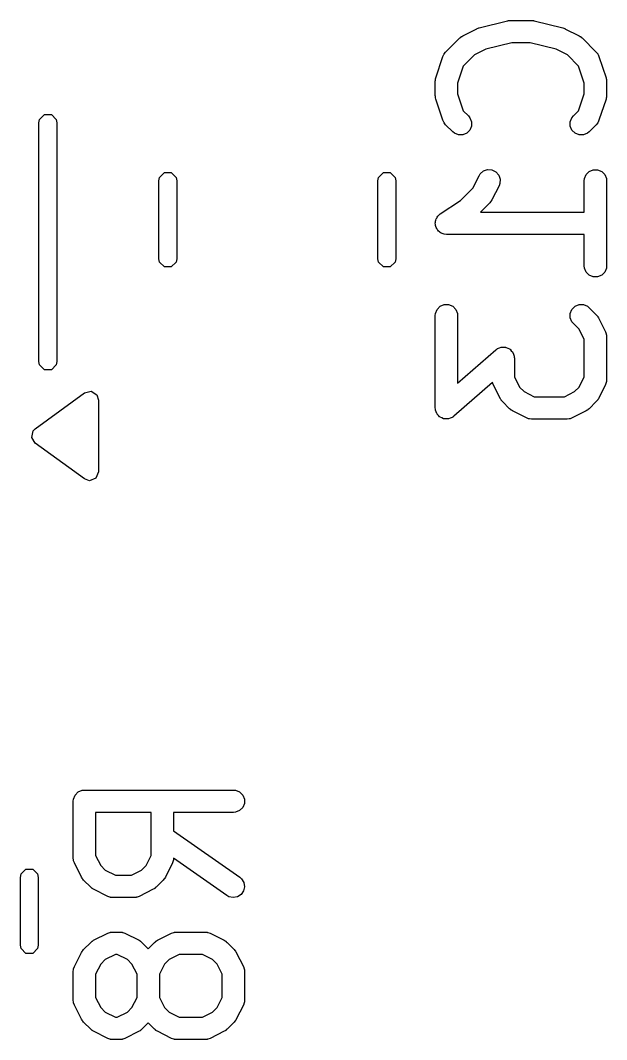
# Model space of a CAD drawing. Header units: inches. Extents: x -1.77 to 1.76, y -2.13 to 2.21.
# Drawn here: x -0.6821 to -0.5272, y 1.1595 to 1.4286 of the extents above; entities that cross this region are included whole.
import ezdxf

# ---------------------------------------------------------------- set-up
doc = ezdxf.new("R2010")
doc.units = ezdxf.units.IN
doc.header["$MEASUREMENT"] = 0
doc.layers.add('BLACK', color=250, linetype='CONTINUOUS')

msp = doc.modelspace()

# ---------------------------------------------------------------- linework, layer by layer
at = {"layer": 'BLACK', "linetype": 'CONTINUOUS'}
for p, q in [((-0.56519, 1.42456), (-0.56144, 1.42643)), ((-0.56144, 1.42643), (-0.5614, 1.42645)), ((-0.5614, 1.42645), (-0.56138, 1.42646)), ((-0.56138, 1.42646), (-0.56114, 1.42655)), ((-0.56114, 1.42655), (-0.5609, 1.42664)), ((-0.5609, 1.42664), (-0.56088, 1.42664)), ((-0.56088, 1.42664), (-0.56084, 1.42666)), ((-0.56084, 1.42666), (-0.55334, 1.42853)), ((-0.55334, 1.42853), (-0.55324, 1.42854)), ((-0.55324, 1.42854), (-0.5532, 1.42856)), ((-0.5532, 1.42856), (-0.55298, 1.42858)), ((-0.55298, 1.42858), (-0.55277, 1.42861)), ((-0.55277, 1.42861), (-0.55272, 1.42861)), ((-0.55272, 1.42861), (-0.55262, 1.42862)), ((-0.55262, 1.42862), (-0.547, 1.42862)), ((-0.547, 1.42862), (-0.5469, 1.42861)), ((-0.5469, 1.42861), (-0.54685, 1.42861)), ((-0.54685, 1.42861), (-0.54664, 1.42858)), ((-0.54664, 1.42858), (-0.54642, 1.42856)), ((-0.54642, 1.42856), (-0.54638, 1.42854)), ((-0.54638, 1.42854), (-0.54628, 1.42853)), ((-0.54628, 1.42853), (-0.53878, 1.42666)), ((-0.53878, 1.42666), (-0.53874, 1.42664)), ((-0.53874, 1.42664), (-0.53872, 1.42664)), ((-0.53872, 1.42664), (-0.53848, 1.42655)), ((-0.53848, 1.42655), (-0.53824, 1.42646)), ((-0.53824, 1.42646), (-0.53822, 1.42645)), ((-0.53822, 1.42645), (-0.53818, 1.42643)), ((-0.53818, 1.42643), (-0.53443, 1.42456)), ((-0.56971, 1.42025), (-0.56596, 1.424)), ((-0.56596, 1.424), (-0.56573, 1.42419)), ((-0.56573, 1.42419), (-0.56568, 1.42425)), ((-0.56568, 1.42425), (-0.56559, 1.4243)), ((-0.56559, 1.4243), (-0.56551, 1.42437)), ((-0.56551, 1.42437), (-0.56544, 1.4244)), ((-0.56544, 1.4244), (-0.56519, 1.42456)), ((-0.53443, 1.42456), (-0.53418, 1.4244)), ((-0.53418, 1.4244), (-0.53411, 1.42437)), ((-0.53411, 1.42437), (-0.53403, 1.4243)), ((-0.53403, 1.4243), (-0.53394, 1.42425)), ((-0.53394, 1.42425), (-0.53389, 1.42419)), ((-0.53389, 1.42419), (-0.53366, 1.424)), ((-0.53366, 1.424), (-0.52991, 1.42025)), ((-0.55909, 1.421), (-0.56212, 1.41949)), ((-0.55226, 1.42271), (-0.55909, 1.421)), ((-0.54736, 1.42271), (-0.55226, 1.42271)), ((-0.54053, 1.421), (-0.54736, 1.42271)), ((-0.5375, 1.41949), (-0.54053, 1.421)), ((-0.5723, 1.41348), (-0.57042, 1.4191)), ((-0.57042, 1.4191), (-0.57019, 1.41963)), ((-0.57019, 1.41963), (-0.57012, 1.41971)), ((-0.57012, 1.41971), (-0.57008, 1.41981)), ((-0.57008, 1.41981), (-0.56971, 1.42025)), ((-0.56212, 1.41949), (-0.56504, 1.41657)), ((-0.53458, 1.41657), (-0.5375, 1.41949)), ((-0.52991, 1.42025), (-0.52954, 1.41981)), ((-0.52954, 1.41981), (-0.5295, 1.41971)), ((-0.5295, 1.41971), (-0.52943, 1.41963)), ((-0.52943, 1.41963), (-0.5292, 1.4191)), ((-0.5292, 1.4191), (-0.52732, 1.41348)), ((-0.56504, 1.41657), (-0.56654, 1.41206)), ((-0.53308, 1.41206), (-0.53458, 1.41657)), ((-0.57245, 1.41254), (-0.57242, 1.41283)), ((-0.57242, 1.41291), (-0.5724, 1.41301)), ((-0.57242, 1.41283), (-0.57242, 1.41291)), ((-0.5724, 1.41301), (-0.57239, 1.41312)), ((-0.57239, 1.41312), (-0.57236, 1.41319)), ((-0.57236, 1.41319), (-0.5723, 1.41348)), ((-0.52732, 1.41348), (-0.52726, 1.41319)), ((-0.52726, 1.41319), (-0.52723, 1.41312)), ((-0.52723, 1.41312), (-0.52722, 1.41301)), ((-0.52722, 1.41301), (-0.5272, 1.41291)), ((-0.5272, 1.41291), (-0.5272, 1.41283)), ((-0.5272, 1.41283), (-0.52717, 1.41254)), ((-0.57245, 1.40879), (-0.57245, 1.41254)), ((-0.56654, 1.41206), (-0.56654, 1.40927)), ((-0.53308, 1.40927), (-0.53308, 1.41206)), ((-0.52717, 1.41254), (-0.52717, 1.40879)), ((-0.57242, 1.4085), (-0.57245, 1.40879)), ((-0.57242, 1.40842), (-0.57242, 1.4085)), ((-0.5724, 1.40832), (-0.57242, 1.40842)), ((-0.57239, 1.40822), (-0.5724, 1.40832)), ((-0.57236, 1.40814), (-0.57239, 1.40822)), ((-0.5723, 1.40786), (-0.57236, 1.40814)), ((-0.57042, 1.40223), (-0.5723, 1.40786)), ((-0.56654, 1.40927), (-0.56504, 1.40476)), ((-0.53458, 1.40476), (-0.53308, 1.40927)), ((-0.52732, 1.40786), (-0.5292, 1.40223)), ((-0.52726, 1.40814), (-0.52732, 1.40786)), ((-0.52723, 1.40822), (-0.52726, 1.40814)), ((-0.52722, 1.40832), (-0.52723, 1.40822)), ((-0.5272, 1.40842), (-0.52722, 1.40832)), ((-0.52717, 1.40879), (-0.5272, 1.4085)), ((-0.5272, 1.4085), (-0.5272, 1.40842)), ((-0.56504, 1.40476), (-0.56366, 1.40338)), ((-0.53596, 1.40338), (-0.53458, 1.40476)), ((-0.67717, 1.40157), (-0.67699, 1.40248)), ((-0.67699, 1.40248), (-0.67571, 1.40376)), ((-0.67571, 1.40376), (-0.6739, 1.40376)), ((-0.6739, 1.40376), (-0.67262, 1.40248)), ((-0.67262, 1.40248), (-0.67244, 1.40157)), ((-0.57019, 1.40171), (-0.57042, 1.40223)), ((-0.56366, 1.40338), (-0.56329, 1.40293)), ((-0.56329, 1.40293), (-0.56285, 1.40187)), ((-0.53677, 1.40187), (-0.53633, 1.40293)), ((-0.53633, 1.40293), (-0.53596, 1.40338)), ((-0.5292, 1.40223), (-0.52943, 1.40171)), ((-0.67717, 1.37008), (-0.67717, 1.40157)), ((-0.67244, 1.40157), (-0.67244, 1.37008)), ((-0.57012, 1.40163), (-0.57019, 1.40171)), ((-0.57008, 1.40153), (-0.57012, 1.40163)), ((-0.56971, 1.40108), (-0.57008, 1.40153)), ((-0.56783, 1.39921), (-0.56971, 1.40108)), ((-0.56329, 1.39965), (-0.56411, 1.39884)), ((-0.56285, 1.40072), (-0.56329, 1.39965)), ((-0.56285, 1.40187), (-0.56285, 1.40072)), ((-0.53677, 1.40072), (-0.53677, 1.40187)), ((-0.53633, 1.39965), (-0.53677, 1.40072)), ((-0.53552, 1.39884), (-0.53633, 1.39965)), ((-0.52991, 1.40108), (-0.53179, 1.39921)), ((-0.52954, 1.40153), (-0.52991, 1.40108)), ((-0.5295, 1.40163), (-0.52954, 1.40153)), ((-0.52943, 1.40171), (-0.5295, 1.40163)), ((-0.56739, 1.39884), (-0.56783, 1.39921)), ((-0.56632, 1.3984), (-0.56739, 1.39884)), ((-0.56517, 1.3984), (-0.56632, 1.3984)), ((-0.56411, 1.39884), (-0.56517, 1.3984)), ((-0.53445, 1.3984), (-0.53552, 1.39884)), ((-0.5333, 1.3984), (-0.53445, 1.3984)), ((-0.53223, 1.39884), (-0.5333, 1.3984)), ((-0.53179, 1.39921), (-0.53223, 1.39884)), ((-0.56058, 1.38811), (-0.55971, 1.38886)), ((-0.55971, 1.38886), (-0.55862, 1.38923)), ((-0.55862, 1.38923), (-0.55747, 1.38914)), ((-0.55747, 1.38914), (-0.55644, 1.38863)), ((-0.55644, 1.38863), (-0.55568, 1.38776)), ((-0.53258, 1.38794), (-0.53177, 1.38875)), ((-0.53177, 1.38875), (-0.5307, 1.38919)), ((-0.5307, 1.38919), (-0.52955, 1.38919)), ((-0.52955, 1.38919), (-0.52848, 1.38875)), ((-0.52848, 1.38875), (-0.52767, 1.38794)), ((-0.64547, 1.38627), (-0.64529, 1.38717)), ((-0.64547, 1.3657), (-0.64547, 1.38627)), ((-0.64529, 1.38717), (-0.64401, 1.38845)), ((-0.64401, 1.38845), (-0.64221, 1.38845)), ((-0.64221, 1.38845), (-0.64093, 1.38717)), ((-0.64093, 1.38717), (-0.64075, 1.38627)), ((-0.64075, 1.38627), (-0.64075, 1.3657)), ((-0.5876, 1.38627), (-0.58742, 1.38717)), ((-0.5876, 1.3657), (-0.5876, 1.38627)), ((-0.58742, 1.38717), (-0.58614, 1.38845)), ((-0.58614, 1.38845), (-0.58433, 1.38845)), ((-0.58433, 1.38845), (-0.58305, 1.38717)), ((-0.58305, 1.38717), (-0.58287, 1.38627)), ((-0.58287, 1.38627), (-0.58287, 1.3657)), ((-0.56255, 1.3843), (-0.56089, 1.38762)), ((-0.56089, 1.38762), (-0.56058, 1.38811)), ((-0.55568, 1.38776), (-0.55532, 1.38666)), ((-0.55532, 1.38666), (-0.5554, 1.38552)), ((-0.53308, 1.3863), (-0.53302, 1.38687)), ((-0.53308, 1.378), (-0.53308, 1.3863)), ((-0.53302, 1.38687), (-0.53258, 1.38794)), ((-0.52767, 1.38794), (-0.52723, 1.38687)), ((-0.52723, 1.38687), (-0.52717, 1.3863)), ((-0.52717, 1.3863), (-0.52717, 1.3638)), ((-0.56575, 1.38109), (-0.56255, 1.3843)), ((-0.55561, 1.38497), (-0.55748, 1.38123)), ((-0.5554, 1.38552), (-0.55561, 1.38497)), ((-0.57113, 1.3775), (-0.56575, 1.38109)), ((-0.55785, 1.38068), (-0.55803, 1.38046)), ((-0.55779, 1.38074), (-0.55785, 1.38068)), ((-0.55773, 1.38082), (-0.55779, 1.38074)), ((-0.55767, 1.38091), (-0.55773, 1.38082)), ((-0.55764, 1.38098), (-0.55767, 1.38091)), ((-0.55748, 1.38123), (-0.55764, 1.38098)), ((-0.55803, 1.38046), (-0.56049, 1.378)), ((-0.56049, 1.378), (-0.53308, 1.378)), ((-0.57245, 1.37505), (-0.57239, 1.37533)), ((-0.57239, 1.37562), (-0.57228, 1.37589)), ((-0.57239, 1.37533), (-0.57239, 1.37562)), ((-0.57228, 1.37589), (-0.57222, 1.37618)), ((-0.57222, 1.37618), (-0.57206, 1.37642)), ((-0.57206, 1.37642), (-0.57195, 1.37669)), ((-0.57195, 1.37669), (-0.57174, 1.37689)), ((-0.57174, 1.37689), (-0.57158, 1.37714)), ((-0.57158, 1.37714), (-0.57114, 1.3775)), ((-0.57114, 1.3775), (-0.57114, 1.3775)), ((-0.57114, 1.3775), (-0.57113, 1.3775)), ((-0.57113, 1.3775), (-0.57113, 1.3775)), ((-0.57239, 1.37476), (-0.57245, 1.37505)), ((-0.57239, 1.37447), (-0.57239, 1.37476)), ((-0.57228, 1.3742), (-0.57239, 1.37447)), ((-0.57222, 1.37392), (-0.57228, 1.3742)), ((-0.57206, 1.37368), (-0.57222, 1.37392)), ((-0.57195, 1.37341), (-0.57206, 1.37368)), ((-0.57175, 1.3732), (-0.57195, 1.37341)), ((-0.57159, 1.37296), (-0.57175, 1.3732)), ((-0.57134, 1.3728), (-0.57159, 1.37296)), ((-0.57114, 1.37259), (-0.57134, 1.3728)), ((-0.57087, 1.37248), (-0.57114, 1.37259)), ((-0.57063, 1.37232), (-0.57087, 1.37248)), ((-0.67717, 1.33858), (-0.67717, 1.37008)), ((-0.67244, 1.37008), (-0.67244, 1.33858)), ((-0.57034, 1.37226), (-0.57063, 1.37232)), ((-0.57007, 1.37215), (-0.57034, 1.37226)), ((-0.5695, 1.37209), (-0.57007, 1.37215)), ((-0.53308, 1.37209), (-0.5695, 1.37209)), ((-0.5695, 1.37209), (-0.5695, 1.37209)), ((-0.5695, 1.37209), (-0.5695, 1.37209)), ((-0.5695, 1.37209), (-0.5695, 1.37209)), ((-0.53308, 1.3638), (-0.53308, 1.37209)), ((-0.64529, 1.36479), (-0.64547, 1.3657)), ((-0.64401, 1.36352), (-0.64529, 1.36479)), ((-0.64093, 1.36479), (-0.64221, 1.36352)), ((-0.64075, 1.3657), (-0.64093, 1.36479)), ((-0.58742, 1.36479), (-0.5876, 1.3657)), ((-0.58614, 1.36352), (-0.58742, 1.36479)), ((-0.58305, 1.36479), (-0.58433, 1.36352)), ((-0.58287, 1.3657), (-0.58305, 1.36479)), ((-0.64221, 1.36352), (-0.64401, 1.36352)), ((-0.58433, 1.36352), (-0.58614, 1.36352)), ((-0.53302, 1.36322), (-0.53308, 1.3638)), ((-0.53258, 1.36216), (-0.53302, 1.36322)), ((-0.53177, 1.36134), (-0.53258, 1.36216)), ((-0.52767, 1.36216), (-0.52848, 1.36134)), ((-0.52723, 1.36322), (-0.52767, 1.36216)), ((-0.52717, 1.3638), (-0.52723, 1.36322)), ((-0.5307, 1.3609), (-0.53177, 1.36134)), ((-0.52955, 1.3609), (-0.5307, 1.3609)), ((-0.52848, 1.36134), (-0.52955, 1.3609)), ((-0.57114, 1.35313), (-0.57007, 1.35357)), ((-0.57007, 1.35357), (-0.56892, 1.35357)), ((-0.56892, 1.35357), (-0.56785, 1.35313)), ((-0.53552, 1.35313), (-0.53445, 1.35357)), ((-0.53445, 1.35357), (-0.5333, 1.35357)), ((-0.5333, 1.35357), (-0.53223, 1.35313)), ((-0.57245, 1.35067), (-0.57239, 1.35125)), ((-0.57239, 1.35125), (-0.57195, 1.35232)), ((-0.57195, 1.35232), (-0.57114, 1.35313)), ((-0.56785, 1.35313), (-0.56704, 1.35232)), ((-0.56704, 1.35232), (-0.5666, 1.35125)), ((-0.5666, 1.35125), (-0.56654, 1.35067)), ((-0.53677, 1.35125), (-0.53633, 1.35232)), ((-0.53677, 1.3501), (-0.53677, 1.35125)), ((-0.53633, 1.35232), (-0.53552, 1.35313)), ((-0.53223, 1.35313), (-0.53179, 1.35276)), ((-0.53179, 1.35276), (-0.52991, 1.35089)), ((-0.52991, 1.35089), (-0.52973, 1.35066)), ((-0.57245, 1.3263), (-0.57245, 1.35067)), ((-0.56654, 1.35067), (-0.56654, 1.33281)), ((-0.53633, 1.34903), (-0.53677, 1.3501)), ((-0.53596, 1.34859), (-0.53633, 1.34903)), ((-0.53443, 1.34705), (-0.53596, 1.34859)), ((-0.52973, 1.35066), (-0.52967, 1.35061)), ((-0.52967, 1.35061), (-0.52961, 1.35052)), ((-0.52961, 1.35052), (-0.52954, 1.35044)), ((-0.52954, 1.35044), (-0.52952, 1.35037)), ((-0.52952, 1.35037), (-0.52936, 1.35012)), ((-0.52936, 1.35012), (-0.52748, 1.34637)), ((-0.53308, 1.34435), (-0.53443, 1.34705)), ((-0.52748, 1.34637), (-0.52728, 1.34583)), ((-0.52728, 1.34583), (-0.52727, 1.34572)), ((-0.52727, 1.34572), (-0.52723, 1.34563)), ((-0.52723, 1.34563), (-0.52717, 1.34505)), ((-0.53308, 1.3345), (-0.53308, 1.34435)), ((-0.52717, 1.34505), (-0.52717, 1.3338)), ((-0.56654, 1.33281), (-0.55644, 1.34165)), ((-0.55644, 1.34165), (-0.55619, 1.34183)), ((-0.55619, 1.34183), (-0.55614, 1.34188)), ((-0.55614, 1.34188), (-0.55609, 1.3419)), ((-0.55609, 1.3419), (-0.55597, 1.34199)), ((-0.55597, 1.34199), (-0.55552, 1.34214)), ((-0.55552, 1.34214), (-0.55507, 1.34232)), ((-0.55507, 1.34232), (-0.55497, 1.34232)), ((-0.55497, 1.34232), (-0.55488, 1.34235)), ((-0.55488, 1.34235), (-0.5544, 1.34232)), ((-0.5544, 1.34232), (-0.55392, 1.34232)), ((-0.55392, 1.34232), (-0.55383, 1.34228)), ((-0.55383, 1.34228), (-0.55373, 1.34228)), ((-0.55373, 1.34228), (-0.5533, 1.34206)), ((-0.5533, 1.34206), (-0.55286, 1.34188)), ((-0.55286, 1.34188), (-0.55279, 1.34181)), ((-0.55279, 1.34181), (-0.5527, 1.34177)), ((-0.5527, 1.34177), (-0.55238, 1.34141)), ((-0.55238, 1.34141), (-0.55204, 1.34107)), ((-0.55204, 1.34107), (-0.552, 1.34097)), ((-0.552, 1.34097), (-0.55194, 1.3409)), ((-0.55194, 1.3409), (-0.55178, 1.34045)), ((-0.55178, 1.34045), (-0.5516, 1.34)), ((-0.67699, 1.33768), (-0.67717, 1.33858)), ((-0.67571, 1.3364), (-0.67699, 1.33768)), ((-0.67262, 1.33768), (-0.6739, 1.3364)), ((-0.67244, 1.33858), (-0.67262, 1.33768)), ((-0.5516, 1.34), (-0.55159, 1.33986)), ((-0.55159, 1.33986), (-0.55157, 1.33981)), ((-0.55157, 1.33981), (-0.55157, 1.33973)), ((-0.55157, 1.33973), (-0.55154, 1.33943)), ((-0.55154, 1.33943), (-0.55154, 1.3345)), ((-0.6739, 1.3364), (-0.67571, 1.3364)), ((-0.55734, 1.33301), (-0.56755, 1.32408)), ((-0.55714, 1.33248), (-0.55734, 1.33301)), ((-0.55526, 1.32873), (-0.55714, 1.33248)), ((-0.55154, 1.3345), (-0.5502, 1.3318)), ((-0.53443, 1.3318), (-0.53308, 1.3345)), ((-0.52748, 1.33248), (-0.52936, 1.32873)), ((-0.52728, 1.33302), (-0.52748, 1.33248)), ((-0.52727, 1.33313), (-0.52728, 1.33302)), ((-0.52723, 1.33323), (-0.52727, 1.33313)), ((-0.52717, 1.3338), (-0.52723, 1.33323)), ((-0.67816, 1.32081), (-0.66517, 1.33026)), ((-0.66517, 1.33026), (-0.66341, 1.33068)), ((-0.66341, 1.33068), (-0.66187, 1.32974)), ((-0.66187, 1.32974), (-0.66142, 1.32835)), ((-0.5502, 1.3318), (-0.549, 1.3306)), ((-0.549, 1.3306), (-0.5463, 1.32926)), ((-0.53832, 1.32926), (-0.53562, 1.3306)), ((-0.53562, 1.3306), (-0.53443, 1.3318)), ((-0.66142, 1.32835), (-0.66142, 1.30945)), ((-0.55511, 1.32848), (-0.55526, 1.32873)), ((-0.55508, 1.32841), (-0.55511, 1.32848)), ((-0.55501, 1.32833), (-0.55508, 1.32841)), ((-0.55496, 1.32824), (-0.55501, 1.32833)), ((-0.5549, 1.32819), (-0.55496, 1.32824)), ((-0.55471, 1.32796), (-0.5549, 1.32819)), ((-0.55284, 1.32609), (-0.55471, 1.32796)), ((-0.5463, 1.32926), (-0.53832, 1.32926)), ((-0.52991, 1.32796), (-0.53179, 1.32609)), ((-0.52973, 1.32819), (-0.52991, 1.32796)), ((-0.52967, 1.32824), (-0.52973, 1.32819)), ((-0.52961, 1.32833), (-0.52967, 1.32824)), ((-0.52954, 1.32841), (-0.52961, 1.32833)), ((-0.52952, 1.32848), (-0.52954, 1.32841)), ((-0.52936, 1.32873), (-0.52952, 1.32848)), ((-0.57242, 1.326), (-0.57245, 1.3263)), ((-0.57242, 1.32592), (-0.57242, 1.326)), ((-0.57241, 1.32587), (-0.57242, 1.32592)), ((-0.57239, 1.32573), (-0.57241, 1.32587)), ((-0.57221, 1.32528), (-0.57239, 1.32573)), ((-0.57205, 1.32483), (-0.57221, 1.32528)), ((-0.57199, 1.32475), (-0.57205, 1.32483)), ((-0.57195, 1.32466), (-0.57199, 1.32475)), ((-0.57161, 1.32432), (-0.57195, 1.32466)), ((-0.5713, 1.32396), (-0.57161, 1.32432)), ((-0.56755, 1.32408), (-0.5678, 1.3239)), ((-0.55261, 1.3259), (-0.55284, 1.32609)), ((-0.55256, 1.32585), (-0.55261, 1.3259)), ((-0.55247, 1.32579), (-0.55256, 1.32585)), ((-0.55239, 1.32572), (-0.55247, 1.32579)), ((-0.55232, 1.32569), (-0.55239, 1.32572)), ((-0.55207, 1.32554), (-0.55232, 1.32569)), ((-0.54832, 1.32366), (-0.55207, 1.32554)), ((-0.53255, 1.32554), (-0.5363, 1.32366)), ((-0.53231, 1.32569), (-0.53255, 1.32554)), ((-0.53223, 1.32572), (-0.53231, 1.32569)), ((-0.53215, 1.32579), (-0.53223, 1.32572)), ((-0.53206, 1.32585), (-0.53215, 1.32579)), ((-0.53201, 1.3259), (-0.53206, 1.32585)), ((-0.53179, 1.32609), (-0.53201, 1.3259)), ((-0.57121, 1.32392), (-0.5713, 1.32396)), ((-0.57114, 1.32385), (-0.57121, 1.32392)), ((-0.57069, 1.32366), (-0.57114, 1.32385)), ((-0.57026, 1.32345), (-0.57069, 1.32366)), ((-0.57016, 1.32345), (-0.57026, 1.32345)), ((-0.57007, 1.32341), (-0.57016, 1.32345)), ((-0.56959, 1.32341), (-0.57007, 1.32341)), ((-0.56911, 1.32338), (-0.56959, 1.32341)), ((-0.56902, 1.32341), (-0.56911, 1.32338)), ((-0.56892, 1.32341), (-0.56902, 1.32341)), ((-0.56848, 1.32359), (-0.56892, 1.32341)), ((-0.56802, 1.32374), (-0.56848, 1.32359)), ((-0.56791, 1.32383), (-0.56802, 1.32374)), ((-0.56785, 1.32385), (-0.56791, 1.32383)), ((-0.5678, 1.3239), (-0.56785, 1.32385)), ((-0.54778, 1.32346), (-0.54832, 1.32366)), ((-0.54767, 1.32345), (-0.54778, 1.32346)), ((-0.54757, 1.32341), (-0.54767, 1.32345)), ((-0.547, 1.32335), (-0.54757, 1.32341)), ((-0.53762, 1.32335), (-0.547, 1.32335)), ((-0.53705, 1.32341), (-0.53762, 1.32335)), ((-0.53695, 1.32345), (-0.53705, 1.32341)), ((-0.53684, 1.32346), (-0.53695, 1.32345)), ((-0.5363, 1.32366), (-0.53684, 1.32346)), ((-0.6791, 1.31853), (-0.67868, 1.32029)), ((-0.67868, 1.32029), (-0.67816, 1.32081)), ((-0.67816, 1.31699), (-0.6791, 1.31853)), ((-0.66517, 1.30754), (-0.67816, 1.31699)), ((-0.66142, 1.30945), (-0.66211, 1.30778)), ((-0.66378, 1.30709), (-0.66517, 1.30754)), ((-0.66211, 1.30778), (-0.66378, 1.30709)), ((-0.66762, 1.2241), (-0.66681, 1.22492)), ((-0.66681, 1.22492), (-0.66574, 1.22536)), ((-0.66574, 1.22536), (-0.66516, 1.22542)), ((-0.66516, 1.22542), (-0.62579, 1.22542)), ((-0.62579, 1.22542), (-0.62522, 1.22536)), ((-0.62522, 1.22536), (-0.62415, 1.22492)), ((-0.62415, 1.22492), (-0.62334, 1.2241)), ((-0.66812, 1.22246), (-0.66806, 1.22304)), ((-0.66812, 1.20747), (-0.66812, 1.22246)), ((-0.66806, 1.22304), (-0.66762, 1.2241)), ((-0.62334, 1.2241), (-0.6229, 1.22304)), ((-0.6229, 1.22189), (-0.62334, 1.22082)), ((-0.6229, 1.22304), (-0.6229, 1.22189)), ((-0.64749, 1.21951), (-0.66221, 1.21951)), ((-0.66221, 1.21951), (-0.66221, 1.20816)), ((-0.64749, 1.20816), (-0.64749, 1.21951)), ((-0.62579, 1.21951), (-0.64159, 1.21951)), ((-0.64159, 1.21951), (-0.64159, 1.21463)), ((-0.62522, 1.21957), (-0.62579, 1.21951)), ((-0.62415, 1.22001), (-0.62522, 1.21957)), ((-0.62334, 1.22082), (-0.62415, 1.22001)), ((-0.64159, 1.21463), (-0.6241, 1.20239)), ((-0.66806, 1.20689), (-0.66812, 1.20747)), ((-0.66802, 1.20679), (-0.66806, 1.20689)), ((-0.66801, 1.20669), (-0.66802, 1.20679)), ((-0.66781, 1.20615), (-0.66801, 1.20669)), ((-0.66593, 1.2024), (-0.66781, 1.20615)), ((-0.66221, 1.20816), (-0.66086, 1.20547)), ((-0.64884, 1.20547), (-0.64749, 1.20816)), ((-0.6419, 1.20615), (-0.64378, 1.2024)), ((-0.64169, 1.20669), (-0.6419, 1.20615)), ((-0.64165, 1.20689), (-0.64169, 1.20679)), ((-0.64169, 1.20679), (-0.64169, 1.20669)), ((-0.64159, 1.20742), (-0.64165, 1.20689)), ((-0.62749, 1.19755), (-0.64159, 1.20742)), ((-0.68209, 1.20235), (-0.68191, 1.20325)), ((-0.68191, 1.20325), (-0.68063, 1.20453)), ((-0.68063, 1.20453), (-0.67882, 1.20453)), ((-0.67882, 1.20453), (-0.67754, 1.20325)), ((-0.67754, 1.20325), (-0.67736, 1.20235)), ((-0.66086, 1.20547), (-0.65967, 1.20427)), ((-0.65967, 1.20427), (-0.65697, 1.20292)), ((-0.65697, 1.20292), (-0.65274, 1.20292)), ((-0.65274, 1.20292), (-0.65004, 1.20427)), ((-0.65004, 1.20427), (-0.64884, 1.20547)), ((-0.68209, 1.18447), (-0.68209, 1.20235)), ((-0.67736, 1.20235), (-0.67736, 1.18447)), ((-0.66577, 1.20215), (-0.66593, 1.2024)), ((-0.66574, 1.20208), (-0.66577, 1.20215)), ((-0.66568, 1.202), (-0.66574, 1.20208)), ((-0.66562, 1.20191), (-0.66568, 1.202)), ((-0.66556, 1.20186), (-0.66562, 1.20191)), ((-0.66538, 1.20163), (-0.66556, 1.20186)), ((-0.6635, 1.19975), (-0.66538, 1.20163)), ((-0.64433, 1.20163), (-0.6462, 1.19975)), ((-0.64414, 1.20186), (-0.64433, 1.20163)), ((-0.64408, 1.20191), (-0.64414, 1.20186)), ((-0.64403, 1.202), (-0.64408, 1.20191)), ((-0.64396, 1.20208), (-0.64403, 1.202)), ((-0.64393, 1.20215), (-0.64396, 1.20208)), ((-0.64378, 1.2024), (-0.64393, 1.20215)), ((-0.6241, 1.20239), (-0.62366, 1.20201)), ((-0.62366, 1.20201), (-0.62304, 1.20104)), ((-0.62304, 1.20104), (-0.62284, 1.1999)), ((-0.66328, 1.19957), (-0.6635, 1.19975)), ((-0.66323, 1.19951), (-0.66328, 1.19957)), ((-0.66314, 1.19945), (-0.66323, 1.19951)), ((-0.66306, 1.19939), (-0.66314, 1.19945)), ((-0.66298, 1.19936), (-0.66306, 1.19939)), ((-0.66274, 1.1992), (-0.66298, 1.19936)), ((-0.65899, 1.19733), (-0.66274, 1.1992)), ((-0.64697, 1.1992), (-0.65072, 1.19733)), ((-0.64672, 1.19936), (-0.64697, 1.1992)), ((-0.64665, 1.19939), (-0.64672, 1.19936)), ((-0.64657, 1.19945), (-0.64665, 1.19939)), ((-0.64648, 1.19951), (-0.64657, 1.19945)), ((-0.64643, 1.19957), (-0.64648, 1.19951)), ((-0.6462, 1.19975), (-0.64643, 1.19957)), ((-0.62698, 1.19726), (-0.62749, 1.19755)), ((-0.62375, 1.19783), (-0.62472, 1.19722)), ((-0.62309, 1.19878), (-0.62375, 1.19783)), ((-0.62284, 1.1999), (-0.62309, 1.19878)), ((-0.65845, 1.19712), (-0.65899, 1.19733)), ((-0.65834, 1.19711), (-0.65845, 1.19712)), ((-0.65824, 1.19707), (-0.65834, 1.19711)), ((-0.65767, 1.19701), (-0.65824, 1.19707)), ((-0.65204, 1.19701), (-0.65767, 1.19701)), ((-0.65147, 1.19707), (-0.65204, 1.19701)), ((-0.65137, 1.19711), (-0.65147, 1.19707)), ((-0.65126, 1.19712), (-0.65137, 1.19711)), ((-0.65072, 1.19733), (-0.65126, 1.19712)), ((-0.62586, 1.19702), (-0.62698, 1.19726)), ((-0.62472, 1.19722), (-0.62586, 1.19702)), ((-0.66274, 1.18574), (-0.65899, 1.18761)), ((-0.65899, 1.18761), (-0.65845, 1.18782)), ((-0.65845, 1.18782), (-0.65834, 1.18782)), ((-0.65834, 1.18782), (-0.65824, 1.18787)), ((-0.65824, 1.18787), (-0.65767, 1.18792)), ((-0.65767, 1.18792), (-0.65579, 1.18792)), ((-0.65579, 1.18792), (-0.65521, 1.18787)), ((-0.65521, 1.18787), (-0.65512, 1.18782)), ((-0.65512, 1.18782), (-0.65501, 1.18782)), ((-0.65501, 1.18782), (-0.65447, 1.18761)), ((-0.65447, 1.18761), (-0.65072, 1.18574)), ((-0.64586, 1.18574), (-0.64211, 1.18761)), ((-0.64211, 1.18761), (-0.64157, 1.18782)), ((-0.64157, 1.18782), (-0.64147, 1.18782)), ((-0.64147, 1.18782), (-0.64137, 1.18787)), ((-0.64137, 1.18787), (-0.64079, 1.18792)), ((-0.64079, 1.18792), (-0.63329, 1.18792)), ((-0.63329, 1.18792), (-0.63272, 1.18787)), ((-0.63272, 1.18787), (-0.63262, 1.18782)), ((-0.63262, 1.18782), (-0.63251, 1.18782)), ((-0.63251, 1.18782), (-0.63197, 1.18761)), ((-0.63197, 1.18761), (-0.62822, 1.18574)), ((-0.68191, 1.18356), (-0.68209, 1.18447)), ((-0.67736, 1.18447), (-0.67754, 1.18356)), ((-0.66538, 1.18331), (-0.6635, 1.18518)), ((-0.6635, 1.18518), (-0.66328, 1.18537)), ((-0.66328, 1.18537), (-0.66323, 1.18543)), ((-0.66323, 1.18543), (-0.66314, 1.18548)), ((-0.66314, 1.18548), (-0.66306, 1.18555)), ((-0.66306, 1.18555), (-0.66298, 1.18558)), ((-0.66298, 1.18558), (-0.66274, 1.18574)), ((-0.65072, 1.18574), (-0.65047, 1.18558)), ((-0.65047, 1.18558), (-0.6504, 1.18555)), ((-0.6504, 1.18555), (-0.65032, 1.18548)), ((-0.65032, 1.18548), (-0.65023, 1.18543)), ((-0.65023, 1.18543), (-0.65018, 1.18537)), ((-0.65018, 1.18537), (-0.64995, 1.18518)), ((-0.64995, 1.18518), (-0.64829, 1.18352)), ((-0.64829, 1.18352), (-0.64663, 1.18518)), ((-0.64663, 1.18518), (-0.6464, 1.18537)), ((-0.6464, 1.18537), (-0.64635, 1.18543)), ((-0.64635, 1.18543), (-0.64626, 1.18548)), ((-0.64626, 1.18548), (-0.64618, 1.18555)), ((-0.64618, 1.18555), (-0.64611, 1.18558)), ((-0.64611, 1.18558), (-0.64586, 1.18574)), ((-0.62822, 1.18574), (-0.62798, 1.18558)), ((-0.62798, 1.18558), (-0.6279, 1.18555)), ((-0.6279, 1.18555), (-0.62782, 1.18548)), ((-0.62782, 1.18548), (-0.62773, 1.18543)), ((-0.62773, 1.18543), (-0.62768, 1.18537)), ((-0.62768, 1.18537), (-0.62746, 1.18518)), ((-0.62746, 1.18518), (-0.62558, 1.18331)), ((-0.68063, 1.18228), (-0.68191, 1.18356)), ((-0.67882, 1.18228), (-0.68063, 1.18228)), ((-0.67754, 1.18356), (-0.67882, 1.18228)), ((-0.66781, 1.17879), (-0.66593, 1.18254)), ((-0.66593, 1.18254), (-0.66577, 1.18279)), ((-0.66577, 1.18279), (-0.66574, 1.18286)), ((-0.66574, 1.18286), (-0.66568, 1.18294)), ((-0.66568, 1.18294), (-0.66562, 1.18303)), ((-0.66562, 1.18303), (-0.66556, 1.18308)), ((-0.66556, 1.18308), (-0.66538, 1.18331)), ((-0.65697, 1.18202), (-0.65967, 1.18067)), ((-0.65649, 1.18202), (-0.65697, 1.18202)), ((-0.65379, 1.18067), (-0.65649, 1.18202)), ((-0.6401, 1.18202), (-0.64279, 1.18067)), ((-0.63399, 1.18202), (-0.6401, 1.18202)), ((-0.63129, 1.18067), (-0.63399, 1.18202)), ((-0.62558, 1.18331), (-0.6254, 1.18308)), ((-0.6254, 1.18308), (-0.62534, 1.18303)), ((-0.62534, 1.18303), (-0.62528, 1.18294)), ((-0.62528, 1.18294), (-0.62521, 1.18286)), ((-0.62521, 1.18286), (-0.62518, 1.18279)), ((-0.62518, 1.18279), (-0.62503, 1.18254)), ((-0.62503, 1.18254), (-0.62315, 1.17879)), ((-0.66801, 1.17825), (-0.66781, 1.17879)), ((-0.66086, 1.17947), (-0.66221, 1.17677)), ((-0.65967, 1.18067), (-0.66086, 1.17947)), ((-0.65259, 1.17947), (-0.65379, 1.18067)), ((-0.65124, 1.17677), (-0.65259, 1.17947)), ((-0.64399, 1.17947), (-0.64534, 1.17677)), ((-0.64279, 1.18067), (-0.64399, 1.17947)), ((-0.6301, 1.17947), (-0.63129, 1.18067)), ((-0.62875, 1.17677), (-0.6301, 1.17947)), ((-0.62315, 1.17879), (-0.62295, 1.17825)), ((-0.66812, 1.17747), (-0.66806, 1.17805)), ((-0.66812, 1.16997), (-0.66812, 1.17747)), ((-0.66806, 1.17805), (-0.66802, 1.17814)), ((-0.66802, 1.17814), (-0.66801, 1.17825)), ((-0.66221, 1.17677), (-0.66221, 1.17067)), ((-0.65124, 1.17067), (-0.65124, 1.17677)), ((-0.64534, 1.17677), (-0.64534, 1.17067)), ((-0.62875, 1.17067), (-0.62875, 1.17677)), ((-0.62295, 1.17825), (-0.62294, 1.17814)), ((-0.62294, 1.17814), (-0.6229, 1.17805)), ((-0.6229, 1.17805), (-0.62284, 1.17747)), ((-0.62284, 1.17747), (-0.62284, 1.16997)), ((-0.66221, 1.17067), (-0.66086, 1.16797)), ((-0.65259, 1.16797), (-0.65124, 1.17067)), ((-0.64534, 1.17067), (-0.64399, 1.16797)), ((-0.6301, 1.16797), (-0.62875, 1.17067)), ((-0.66806, 1.16939), (-0.66812, 1.16997)), ((-0.66802, 1.1693), (-0.66806, 1.16939)), ((-0.66801, 1.16919), (-0.66802, 1.1693)), ((-0.66781, 1.16865), (-0.66801, 1.16919)), ((-0.66593, 1.1649), (-0.66781, 1.16865)), ((-0.66086, 1.16797), (-0.65967, 1.16677)), ((-0.65379, 1.16677), (-0.65259, 1.16797)), ((-0.64399, 1.16797), (-0.64279, 1.16677)), ((-0.63129, 1.16677), (-0.6301, 1.16797)), ((-0.62315, 1.16865), (-0.62503, 1.1649)), ((-0.62295, 1.16919), (-0.62315, 1.16865)), ((-0.62294, 1.1693), (-0.62295, 1.16919)), ((-0.6229, 1.16939), (-0.62294, 1.1693)), ((-0.62284, 1.16997), (-0.6229, 1.16939)), ((-0.65967, 1.16677), (-0.65697, 1.16542)), ((-0.65697, 1.16542), (-0.65649, 1.16542)), ((-0.65649, 1.16542), (-0.65379, 1.16677)), ((-0.64279, 1.16677), (-0.6401, 1.16542)), ((-0.6401, 1.16542), (-0.63399, 1.16542)), ((-0.63399, 1.16542), (-0.63129, 1.16677)), ((-0.66577, 1.16465), (-0.66593, 1.1649)), ((-0.66574, 1.16458), (-0.66577, 1.16465)), ((-0.66568, 1.1645), (-0.66574, 1.16458)), ((-0.66562, 1.16441), (-0.66568, 1.1645)), ((-0.66556, 1.16436), (-0.66562, 1.16441)), ((-0.66538, 1.16413), (-0.66556, 1.16436)), ((-0.6635, 1.16226), (-0.66538, 1.16413)), ((-0.64829, 1.16392), (-0.64995, 1.16226)), ((-0.64663, 1.16226), (-0.64829, 1.16392)), ((-0.62558, 1.16413), (-0.62746, 1.16226)), ((-0.6254, 1.16436), (-0.62558, 1.16413)), ((-0.62534, 1.16441), (-0.6254, 1.16436)), ((-0.62528, 1.1645), (-0.62534, 1.16441)), ((-0.62521, 1.16458), (-0.62528, 1.1645)), ((-0.62518, 1.16465), (-0.62521, 1.16458)), ((-0.62503, 1.1649), (-0.62518, 1.16465)), ((-0.66328, 1.16207), (-0.6635, 1.16226)), ((-0.66323, 1.16201), (-0.66328, 1.16207)), ((-0.66314, 1.16196), (-0.66323, 1.16201)), ((-0.66306, 1.16189), (-0.66314, 1.16196)), ((-0.66298, 1.16186), (-0.66306, 1.16189)), ((-0.66274, 1.16171), (-0.66298, 1.16186)), ((-0.65899, 1.15983), (-0.66274, 1.16171)), ((-0.65845, 1.15962), (-0.65899, 1.15983)), ((-0.65447, 1.15983), (-0.65501, 1.15962)), ((-0.65072, 1.16171), (-0.65447, 1.15983)), ((-0.65047, 1.16186), (-0.65072, 1.16171)), ((-0.6504, 1.16189), (-0.65047, 1.16186)), ((-0.65032, 1.16196), (-0.6504, 1.16189)), ((-0.65023, 1.16201), (-0.65032, 1.16196)), ((-0.65018, 1.16207), (-0.65023, 1.16201)), ((-0.64995, 1.16226), (-0.65018, 1.16207)), ((-0.6464, 1.16207), (-0.64663, 1.16226)), ((-0.64635, 1.16201), (-0.6464, 1.16207)), ((-0.64626, 1.16196), (-0.64635, 1.16201)), ((-0.64618, 1.16189), (-0.64626, 1.16196)), ((-0.64611, 1.16186), (-0.64618, 1.16189)), ((-0.64586, 1.16171), (-0.64611, 1.16186)), ((-0.64211, 1.15983), (-0.64586, 1.16171)), ((-0.64157, 1.15962), (-0.64211, 1.15983)), ((-0.63197, 1.15983), (-0.63251, 1.15962)), ((-0.62822, 1.16171), (-0.63197, 1.15983)), ((-0.62798, 1.16186), (-0.62822, 1.16171)), ((-0.6279, 1.16189), (-0.62798, 1.16186)), ((-0.62782, 1.16196), (-0.6279, 1.16189)), ((-0.62773, 1.16201), (-0.62782, 1.16196)), ((-0.62768, 1.16207), (-0.62773, 1.16201)), ((-0.62746, 1.16226), (-0.62768, 1.16207)), ((-0.65834, 1.15962), (-0.65845, 1.15962)), ((-0.65824, 1.15958), (-0.65834, 1.15962)), ((-0.65767, 1.15952), (-0.65824, 1.15958)), ((-0.65579, 1.15952), (-0.65767, 1.15952)), ((-0.65521, 1.15958), (-0.65579, 1.15952)), ((-0.65512, 1.15962), (-0.65521, 1.15958)), ((-0.65501, 1.15962), (-0.65512, 1.15962)), ((-0.64147, 1.15962), (-0.64157, 1.15962)), ((-0.64137, 1.15958), (-0.64147, 1.15962)), ((-0.64079, 1.15952), (-0.64137, 1.15958)), ((-0.63329, 1.15952), (-0.64079, 1.15952)), ((-0.63272, 1.15958), (-0.63329, 1.15952)), ((-0.63262, 1.15962), (-0.63272, 1.15958)), ((-0.63251, 1.15962), (-0.63262, 1.15962))]:
    msp.add_line(p, q, dxfattribs=at)

doc.saveas('drawing.dxf')
